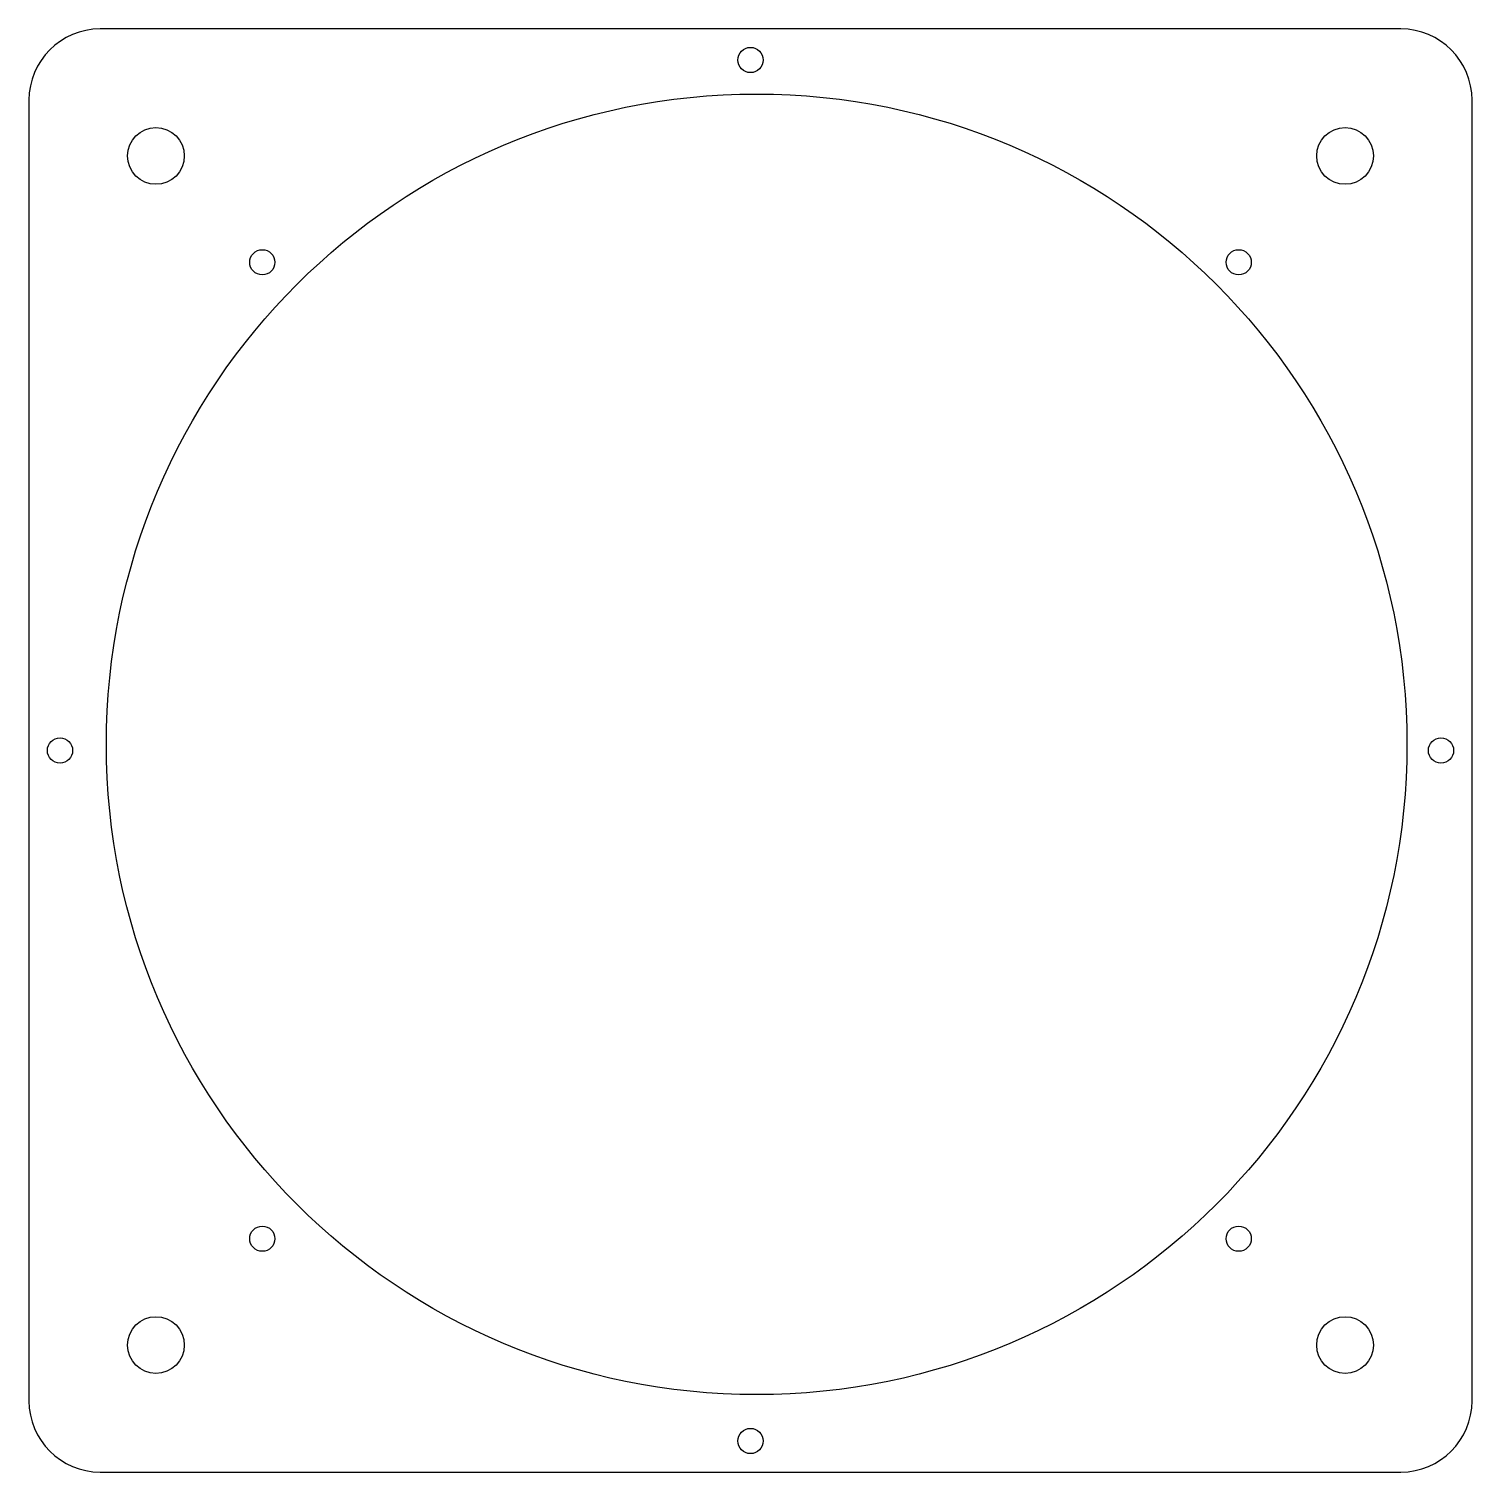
# Model space of a CAD drawing. Extents: x -5.1 to 5.1, y -5.1 to 5.1.
import ezdxf

# ---------------------------------------------------------------- set-up
doc = ezdxf.new("R2010")
doc.units = 0
doc.layers.get('0').update_dxf_attribs({"linetype": 'CONTINUOUS'})

msp = doc.modelspace()

# ---------------------------------------------------------------- linework, layer by layer
at = {"color": 7, "linetype": 'CONTINUOUS'}
for p, q in [((4.562, 5.062), (-4.562, 5.062)), ((-5.062, 4.562), (-5.062, -4.562)), ((5.062, -4.562), (5.062, 4.562)), ((-4.562, -5.062), (4.562, -5.062))]:
    msp.add_line(p, q, dxfattribs=at)
for centre, radius in [((0, 4.844), 0.0885), ((0.043, 0.043), 4.562), ((-4.171, 4.171), 0.199), ((4.171, 4.171), 0.199), ((-3.425, 3.425), 0.0885), ((3.425, 3.425), 0.0885), ((-4.844, 0), 0.0885), ((4.844, 0), 0.0885), ((-3.425, -3.425), 0.0885), ((3.425, -3.425), 0.0885), ((-4.171, -4.171), 0.199), ((4.171, -4.171), 0.199), ((0, -4.844), 0.0885)]:
    msp.add_circle(centre, radius, dxfattribs=at)
for centre, start, end in [((-4.562, 4.562), 90, 180), ((4.562, 4.562), 0, 90), ((-4.562, -4.562), 180, 270), ((4.562, -4.562), 270, 0)]:
    msp.add_arc(centre, 0.5, start, end, dxfattribs=at)

doc.saveas('drawing.dxf')
